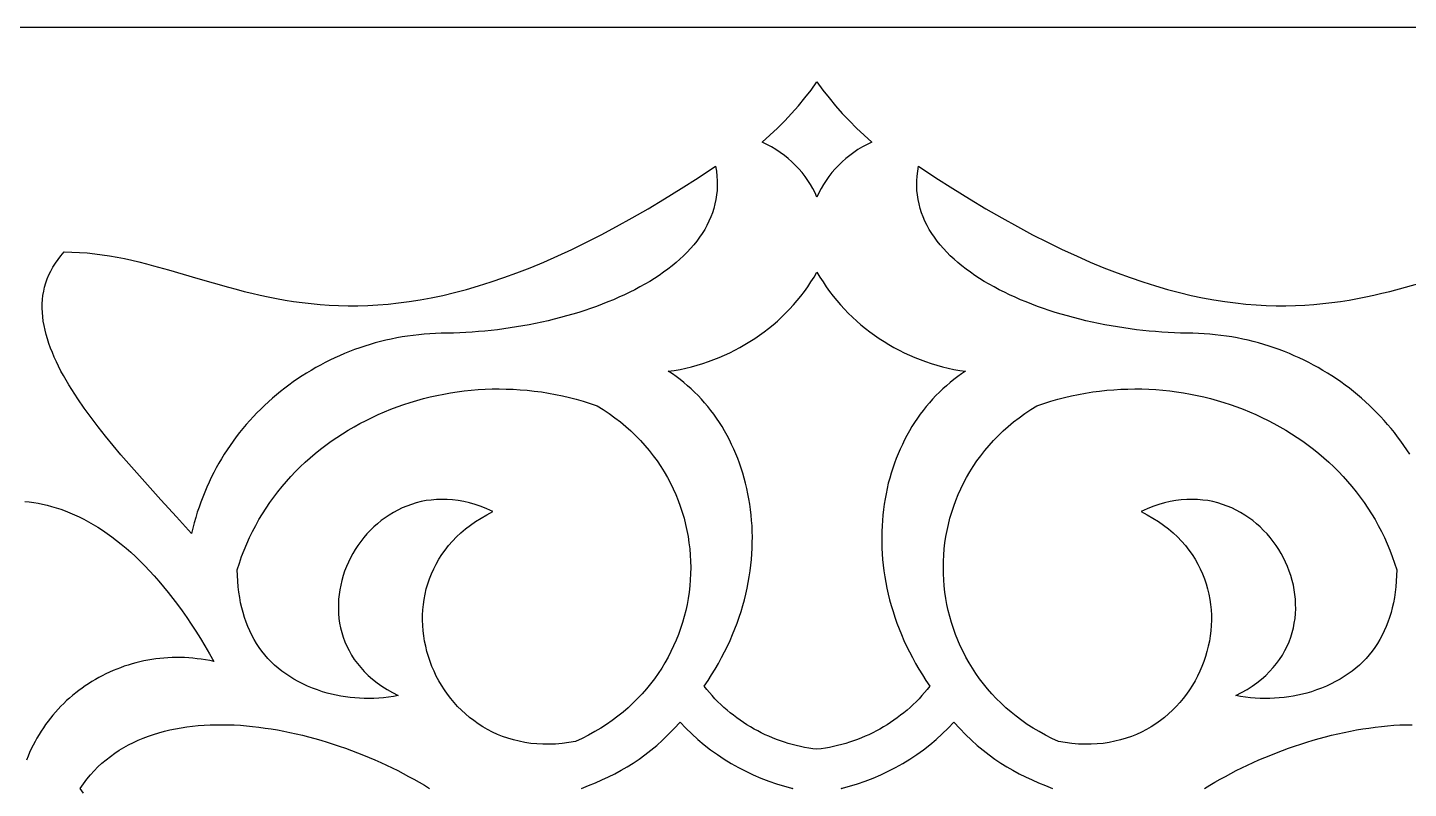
# Model space of a CAD drawing. Extents: x 759 to 1559, y -443 to -303.
# Drawn here: x 949.3 to 1076.2, y -372.8 to -302.8 of the extents above; entities that cross this region are included whole.
import ezdxf

# ---------------------------------------------------------------- set-up
doc = ezdxf.new("R2010")
doc.units = 0
doc.layers.add('LAYER_2', color=174, linetype='CONTINUOUS')

msp = doc.modelspace()

# ---------------------------------------------------------------- linework, layer by layer
at = {"layer": 'LAYER_2'}
for points in [[(758.95, -442.83), (1558.95, -442.83), (1558.95, -302.83), (758.95, -302.83)], [(1021.85, -307.83), (1022.4, -308.58), (1022.97, -309.31), (1023.56, -310.03), (1024.18, -310.73), (1024.83, -311.41), (1025.49, -312.08), (1026.18, -312.73), (1026.89, -313.37), (1026.45, -313.58), (1026.03, -313.81), (1025.62, -314.06), (1025.23, -314.32), (1024.86, -314.6), (1024.5, -314.89), (1024.15, -315.19), (1023.82, -315.51), (1023.51, -315.84), (1023.22, -316.18), (1022.94, -316.53), (1022.69, -316.89), (1022.45, -317.27), (1022.23, -317.65), (1022.03, -318.04), (1021.85, -318.44), (1021.67, -318.04), (1021.47, -317.65), (1021.25, -317.27), (1021.02, -316.89), (1020.76, -316.53), (1020.48, -316.18), (1020.19, -315.84), (1019.88, -315.51), (1019.55, -315.19), (1019.21, -314.89), (1018.85, -314.6), (1018.47, -314.32), (1018.08, -314.06), (1017.67, -313.81), (1017.25, -313.58), (1016.82, -313.37), (1017.52, -312.73), (1018.21, -312.08), (1018.88, -311.41), (1019.52, -310.73), (1020.14, -310.03), (1020.73, -309.31), (1021.3, -308.58)], [(1012.52, -315.59), (1012.6, -316.05), (1012.65, -316.5), (1012.68, -316.94), (1012.68, -317.38), (1012.66, -317.81), (1012.62, -318.23), (1012.56, -318.65), (1012.47, -319.06), (1012.36, -319.47), (1012.24, -319.87), (1012.09, -320.26), (1011.92, -320.65), (1011.73, -321.03), (1011.53, -321.4), (1011.3, -321.77), (1011.06, -322.13), (1010.8, -322.48), (1010.52, -322.82), (1010.23, -323.16), (1009.92, -323.5), (1009.59, -323.82), (1009.25, -324.14), (1008.9, -324.45), (1008.53, -324.76), (1008.14, -325.06), (1007.75, -325.35), (1007.33, -325.63), (1006.91, -325.91), (1006.48, -326.18), (1006.03, -326.44), (1005.57, -326.7), (1005.11, -326.95), (1004.63, -327.19), (1004.14, -327.42), (1003.64, -327.65), (1003.14, -327.87), (1002.62, -328.08), (1002.1, -328.29), (1001.57, -328.49), (1001.03, -328.68), (1000.49, -328.86), (999.94, -329.04), (999.39, -329.2), (998.83, -329.36), (998.26, -329.52), (997.7, -329.66), (997.12, -329.8), (996.55, -329.93), (995.97, -330.05), (995.39, -330.17), (994.81, -330.28), (994.23, -330.37), (993.64, -330.47), (993.06, -330.55), (992.47, -330.63), (991.89, -330.69), (991.31, -330.75), (990.73, -330.81), (990.15, -330.85), (989.57, -330.89), (989, -330.92), (988.42, -330.94), (987.86, -330.95), (987.29, -330.95), (986.77, -330.97), (986.26, -331), (985.74, -331.04), (985.23, -331.09), (984.72, -331.15), (984.21, -331.22), (983.71, -331.3), (983.21, -331.39), (982.71, -331.49), (982.22, -331.6), (981.73, -331.72), (981.24, -331.85), (980.76, -331.99), (980.28, -332.14), (979.81, -332.29), (979.34, -332.46), (978.88, -332.64), (978.42, -332.82), (977.96, -333.02), (977.51, -333.22), (977.07, -333.43), (976.62, -333.65), (976.19, -333.88), (975.76, -334.12), (975.33, -334.37), (974.91, -334.62), (974.5, -334.88), (974.09, -335.15), (973.69, -335.43), (973.3, -335.72), (972.91, -336.01), (972.52, -336.31), (972.15, -336.62), (971.78, -336.94), (971.41, -337.26), (971.06, -337.59), (970.71, -337.93), (970.36, -338.27), (970.03, -338.63), (969.7, -338.98), (969.38, -339.35), (969.07, -339.72), (968.76, -340.1), (968.46, -340.49), (968.17, -340.88), (967.89, -341.27), (967.62, -341.68), (967.35, -342.09), (967.1, -342.5), (966.85, -342.92), (966.61, -343.35), (966.38, -343.78), (966.16, -344.22), (965.95, -344.66), (965.74, -345.11), (965.55, -345.57), (965.37, -346.03), (965.19, -346.49), (965.03, -346.96), (964.87, -347.43), (964.73, -347.91), (964.59, -348.39), (964.47, -348.88), (964.35, -349.37), (962.97, -347.85), (961.53, -346.27), (960.06, -344.64), (959.32, -343.81), (958.58, -342.98), (957.85, -342.13), (957.14, -341.29), (956.44, -340.43), (955.76, -339.58), (955.11, -338.72), (954.48, -337.86), (953.89, -337), (953.61, -336.57), (953.33, -336.14), (953.07, -335.71), (952.81, -335.28), (952.57, -334.85), (952.34, -334.43), (952.12, -334), (951.92, -333.58), (951.72, -333.16), (951.55, -332.74), (951.38, -332.32), (951.23, -331.9), (951.09, -331.48), (950.97, -331.07), (950.87, -330.66), (950.78, -330.25), (950.71, -329.85), (950.66, -329.44), (950.63, -329.04), (950.61, -328.64), (950.62, -328.25), (950.64, -327.86), (950.68, -327.47), (950.75, -327.09), (950.83, -326.71), (950.94, -326.33), (951.07, -325.96), (951.22, -325.59), (951.4, -325.23), (951.6, -324.87), (951.82, -324.51), (952.07, -324.16), (952.34, -323.82), (952.64, -323.48), (953.35, -323.49), (954.05, -323.52), (954.75, -323.57), (955.44, -323.65), (956.13, -323.73), (956.81, -323.84), (957.49, -323.96), (958.17, -324.09), (958.84, -324.24), (959.51, -324.39), (960.19, -324.56), (960.86, -324.74), (962.21, -325.11), (963.56, -325.51), (964.93, -325.91), (966.32, -326.32), (967.73, -326.72), (968.45, -326.91), (969.17, -327.1), (969.9, -327.28), (970.65, -327.45), (971.4, -327.61), (972.16, -327.76), (972.94, -327.9), (973.72, -328.02), (974.52, -328.13), (975.34, -328.23), (976.16, -328.31), (977.01, -328.37), (977.86, -328.41), (978.74, -328.43), (979.63, -328.43), (980.54, -328.4), (981.46, -328.35), (982.41, -328.28), (983.37, -328.17), (984.36, -328.04), (985.37, -327.88), (986.39, -327.69), (987.44, -327.47), (988.52, -327.22), (989.61, -326.93), (990.73, -326.6), (991.88, -326.24), (993.05, -325.84), (994.25, -325.41), (995.47, -324.93), (996.72, -324.41), (998.01, -323.84), (999.32, -323.24), (1000.65, -322.58), (1002.02, -321.89), (1003.43, -321.14), (1004.86, -320.34), (1006.32, -319.5), (1007.82, -318.6), (1009.35, -317.65), (1010.92, -316.65)], [(1021.85, -325.34), (1022.12, -325.79), (1022.41, -326.24), (1022.7, -326.68), (1023.01, -327.11), (1023.34, -327.53), (1023.67, -327.94), (1024.01, -328.34), (1024.37, -328.73), (1024.73, -329.1), (1025.11, -329.47), (1025.5, -329.83), (1025.89, -330.17), (1026.3, -330.51), (1026.72, -330.83), (1027.14, -331.14), (1027.58, -331.44), (1028.02, -331.73), (1028.47, -332), (1028.93, -332.26), (1029.4, -332.51), (1029.87, -332.75), (1030.36, -332.98), (1030.84, -333.19), (1031.34, -333.38), (1031.84, -333.57), (1032.35, -333.74), (1032.87, -333.89), (1033.39, -334.04), (1033.91, -334.16), (1034.44, -334.28), (1034.98, -334.38), (1035.52, -334.46), (1035.15, -334.7), (1034.79, -334.95), (1034.44, -335.22), (1034.09, -335.49), (1033.75, -335.78), (1033.42, -336.07), (1033.1, -336.38), (1032.79, -336.69), (1032.48, -337.02), (1032.18, -337.35), (1031.89, -337.7), (1031.61, -338.05), (1031.34, -338.41), (1031.08, -338.78), (1030.83, -339.16), (1030.58, -339.55), (1030.35, -339.95), (1030.12, -340.35), (1029.91, -340.76), (1029.7, -341.18), (1029.5, -341.61), (1029.32, -342.04), (1029.14, -342.48), (1028.97, -342.92), (1028.82, -343.37), (1028.67, -343.83), (1028.54, -344.29), (1028.41, -344.76), (1028.3, -345.24), (1028.2, -345.72), (1028.11, -346.2), (1028.03, -346.69), (1027.96, -347.18), (1027.9, -347.68), (1027.86, -348.18), (1027.83, -348.68), (1027.81, -349.19), (1027.8, -349.7), (1027.8, -350.22), (1027.81, -350.74), (1027.84, -351.26), (1027.88, -351.78), (1027.94, -352.3), (1028, -352.83), (1028.08, -353.36), (1028.17, -353.89), (1028.28, -354.42), (1028.4, -354.95), (1028.53, -355.48), (1028.68, -356.02), (1028.84, -356.55), (1029.01, -357.08), (1029.2, -357.62), (1029.4, -358.15), (1029.61, -358.68), (1029.84, -359.22), (1030.09, -359.75), (1030.35, -360.28), (1030.62, -360.8), (1030.91, -361.33), (1031.22, -361.86), (1031.54, -362.38), (1031.87, -362.9), (1032.22, -363.42), (1031.99, -363.72), (1031.74, -364.01), (1031.49, -364.3), (1031.23, -364.58), (1030.96, -364.86), (1030.69, -365.12), (1030.41, -365.38), (1030.13, -365.63), (1029.83, -365.88), (1029.54, -366.11), (1029.23, -366.34), (1028.93, -366.56), (1028.61, -366.78), (1028.29, -366.98), (1027.97, -367.18), (1027.64, -367.37), (1027.31, -367.55), (1026.97, -367.72), (1026.63, -367.89), (1026.28, -368.04), (1025.93, -368.19), (1025.57, -368.33), (1025.22, -368.46), (1024.85, -368.58), (1024.49, -368.69), (1024.12, -368.8), (1023.75, -368.89), (1023.37, -368.98), (1023, -369.06), (1022.62, -369.12), (1022.24, -369.18), (1021.85, -369.23), (1021.47, -369.18), (1021.09, -369.12), (1020.71, -369.06), (1020.33, -368.98), (1019.95, -368.89), (1019.58, -368.8), (1019.21, -368.69), (1018.85, -368.58), (1018.49, -368.46), (1018.13, -368.33), (1017.77, -368.19), (1017.42, -368.04), (1017.08, -367.89), (1016.73, -367.72), (1016.4, -367.55), (1016.06, -367.37), (1015.73, -367.18), (1015.41, -366.98), (1015.09, -366.78), (1014.78, -366.56), (1014.47, -366.34), (1014.16, -366.11), (1013.87, -365.88), (1013.58, -365.63), (1013.29, -365.38), (1013.01, -365.12), (1012.74, -364.86), (1012.47, -364.58), (1012.21, -364.3), (1011.96, -364.01), (1011.72, -363.72), (1011.48, -363.42), (1011.83, -362.9), (1012.16, -362.38), (1012.48, -361.86), (1012.79, -361.33), (1013.08, -360.8), (1013.35, -360.28), (1013.61, -359.75), (1013.86, -359.22), (1014.09, -358.68), (1014.3, -358.15), (1014.51, -357.62), (1014.69, -357.08), (1014.87, -356.55), (1015.03, -356.02), (1015.17, -355.48), (1015.31, -354.95), (1015.42, -354.42), (1015.53, -353.89), (1015.62, -353.36), (1015.7, -352.83), (1015.77, -352.3), (1015.82, -351.78), (1015.86, -351.26), (1015.89, -350.74), (1015.9, -350.22), (1015.91, -349.7), (1015.9, -349.19), (1015.88, -348.68), (1015.84, -348.18), (1015.8, -347.68), (1015.74, -347.18), (1015.67, -346.69), (1015.59, -346.2), (1015.5, -345.72), (1015.4, -345.24), (1015.29, -344.76), (1015.16, -344.29), (1015.03, -343.83), (1014.88, -343.37), (1014.73, -342.92), (1014.56, -342.48), (1014.39, -342.04), (1014.2, -341.61), (1014, -341.18), (1013.8, -340.76), (1013.58, -340.35), (1013.35, -339.95), (1013.12, -339.55), (1012.88, -339.16), (1012.62, -338.78), (1012.36, -338.41), (1012.09, -338.05), (1011.81, -337.7), (1011.52, -337.35), (1011.22, -337.02), (1010.92, -336.69), (1010.6, -336.38), (1010.28, -336.07), (1009.95, -335.78), (1009.61, -335.49), (1009.26, -335.22), (1008.91, -334.95), (1008.55, -334.7), (1008.18, -334.46), (1008.72, -334.38), (1009.26, -334.28), (1009.79, -334.16), (1010.31, -334.04), (1010.84, -333.89), (1011.35, -333.74), (1011.86, -333.57), (1012.36, -333.38), (1012.86, -333.19), (1013.35, -332.98), (1013.83, -332.75), (1014.3, -332.51), (1014.77, -332.26), (1015.23, -332), (1015.68, -331.73), (1016.13, -331.44), (1016.56, -331.14), (1016.99, -330.83), (1017.4, -330.51), (1017.81, -330.17), (1018.21, -329.83), (1018.59, -329.47), (1018.97, -329.1), (1019.33, -328.73), (1019.69, -328.34), (1020.03, -327.94), (1020.37, -327.53), (1020.69, -327.11), (1021, -326.68), (1021.29, -326.24), (1021.58, -325.79)], [(968.55, -352.73), (968.74, -352.12), (968.95, -351.51), (969.18, -350.92), (969.42, -350.33), (969.68, -349.76), (969.95, -349.2), (970.24, -348.64), (970.54, -348.1), (970.86, -347.56), (971.2, -347.04), (971.54, -346.53), (971.9, -346.03), (972.28, -345.54), (972.67, -345.06), (973.07, -344.59), (973.48, -344.13), (973.9, -343.69), (974.34, -343.25), (974.79, -342.83), (975.25, -342.42), (975.72, -342.02), (976.2, -341.63), (976.69, -341.26), (977.19, -340.89), (977.7, -340.54), (978.22, -340.2), (978.75, -339.88), (979.29, -339.56), (979.83, -339.26), (980.39, -338.97), (980.95, -338.7), (981.51, -338.43), (982.09, -338.18), (982.67, -337.95), (983.26, -337.73), (983.85, -337.52), (984.45, -337.32), (985.06, -337.14), (985.67, -336.97), (986.28, -336.82), (986.9, -336.68), (987.53, -336.55), (988.15, -336.44), (988.78, -336.35), (989.42, -336.26), (990.06, -336.2), (990.69, -336.14), (991.34, -336.11), (991.98, -336.08), (992.62, -336.08), (993.27, -336.09), (993.92, -336.11), (994.56, -336.15), (995.21, -336.2), (995.86, -336.27), (996.51, -336.36), (997.15, -336.46), (997.8, -336.58), (998.44, -336.71), (999.08, -336.86), (999.72, -337.03), (1000.36, -337.21), (1001, -337.41), (1001.63, -337.63), (1002.2, -337.98), (1002.75, -338.35), (1003.27, -338.73), (1003.78, -339.12), (1004.27, -339.53), (1004.74, -339.95), (1005.19, -340.39), (1005.62, -340.83), (1006.03, -341.29), (1006.43, -341.75), (1006.8, -342.23), (1007.15, -342.71), (1007.49, -343.21), (1007.8, -343.71), (1008.1, -344.22), (1008.37, -344.74), (1008.63, -345.27), (1008.87, -345.8), (1009.08, -346.34), (1009.28, -346.88), (1009.46, -347.43), (1009.63, -347.98), (1009.77, -348.54), (1009.89, -349.1), (1010, -349.66), (1010.08, -350.23), (1010.15, -350.8), (1010.2, -351.36), (1010.22, -351.93), (1010.24, -352.51), (1010.23, -353.08), (1010.2, -353.65), (1010.15, -354.21), (1010.09, -354.78), (1010.01, -355.35), (1009.9, -355.91), (1009.78, -356.47), (1009.64, -357.02), (1009.49, -357.57), (1009.31, -358.12), (1009.12, -358.66), (1008.9, -359.2), (1008.67, -359.73), (1008.42, -360.25), (1008.16, -360.76), (1007.87, -361.27), (1007.57, -361.77), (1007.25, -362.26), (1006.9, -362.74), (1006.55, -363.22), (1006.17, -363.68), (1005.78, -364.13), (1005.36, -364.57), (1004.93, -364.99), (1004.48, -365.41), (1004.02, -365.81), (1003.53, -366.2), (1003.03, -366.58), (1002.51, -366.94), (1001.97, -367.28), (1001.42, -367.61), (1000.84, -367.93), (1000.25, -368.23), (999.64, -368.51), (999.02, -368.62), (998.41, -368.7), (997.81, -368.75), (997.22, -368.77), (996.65, -368.77), (996.08, -368.74), (995.53, -368.69), (994.99, -368.61), (994.46, -368.5), (993.94, -368.37), (993.44, -368.22), (992.94, -368.05), (992.47, -367.86), (992, -367.65), (991.55, -367.41), (991.12, -367.16), (990.69, -366.89), (990.29, -366.6), (989.89, -366.3), (989.52, -365.98), (989.16, -365.64), (988.81, -365.29), (988.48, -364.93), (988.17, -364.55), (987.87, -364.16), (987.59, -363.76), (987.33, -363.35), (987.08, -362.93), (986.85, -362.5), (986.64, -362.06), (986.45, -361.61), (986.28, -361.16), (986.12, -360.7), (985.99, -360.23), (985.87, -359.76), (985.77, -359.29), (985.7, -358.81), (985.64, -358.33), (985.6, -357.85), (985.59, -357.36), (985.59, -356.88), (985.61, -356.4), (985.66, -355.92), (985.73, -355.44), (985.82, -354.96), (985.93, -354.48), (986.07, -354.01), (986.22, -353.55), (986.4, -353.09), (986.61, -352.63), (986.84, -352.19), (987.09, -351.75), (987.36, -351.32), (987.66, -350.9), (987.98, -350.49), (988.33, -350.09), (988.71, -349.7), (989.1, -349.32), (989.53, -348.96), (989.98, -348.61), (990.46, -348.28), (990.96, -347.96), (991.49, -347.65), (992.04, -347.37), (991.5, -347.12), (990.96, -346.91), (990.43, -346.72), (989.9, -346.57), (989.38, -346.45), (988.86, -346.36), (988.35, -346.29), (987.85, -346.25), (987.35, -346.24), (986.86, -346.26), (986.39, -346.3), (985.92, -346.36), (985.45, -346.45), (985, -346.57), (984.56, -346.7), (984.13, -346.86), (983.71, -347.03), (983.3, -347.23), (982.9, -347.44), (982.52, -347.68), (982.14, -347.93), (981.78, -348.19), (981.43, -348.48), (981.1, -348.78), (980.78, -349.09), (980.47, -349.42), (980.18, -349.76), (979.9, -350.11), (979.64, -350.47), (979.4, -350.84), (979.17, -351.23), (978.96, -351.62), (978.76, -352.02), (978.58, -352.43), (978.42, -352.84), (978.28, -353.26), (978.16, -353.69), (978.06, -354.12), (977.97, -354.55), (977.91, -354.99), (977.86, -355.43), (977.84, -355.87), (977.84, -356.31), (977.85, -356.75), (977.9, -357.19), (977.96, -357.62), (978.04, -358.06), (978.15, -358.49), (978.28, -358.92), (978.44, -359.34), (978.62, -359.75), (978.83, -360.16), (979.06, -360.56), (979.31, -360.96), (979.59, -361.34), (979.9, -361.72), (980.23, -362.09), (980.59, -362.44), (980.98, -362.78), (981.4, -363.11), (981.84, -363.43), (982.32, -363.73), (982.82, -364.02), (983.35, -364.29), (982.9, -364.37), (982.45, -364.44), (982, -364.49), (981.56, -364.53), (981.11, -364.55), (980.67, -364.56), (980.23, -364.56), (979.79, -364.54), (979.35, -364.51), (978.92, -364.47), (978.49, -364.41), (978.06, -364.34), (977.64, -364.26), (977.22, -364.17), (976.8, -364.06), (976.39, -363.94), (975.91, -363.78), (975.45, -363.61), (975.01, -363.42), (974.57, -363.22), (974.16, -363.01), (973.76, -362.78), (973.37, -362.55), (973, -362.3), (972.64, -362.04), (972.3, -361.76), (971.97, -361.48), (971.66, -361.18), (971.36, -360.87), (971.08, -360.54), (970.81, -360.21), (970.56, -359.86), (970.32, -359.5), (970.1, -359.13), (969.89, -358.75), (969.7, -358.35), (969.52, -357.95), (969.36, -357.53), (969.21, -357.1), (969.08, -356.66), (968.96, -356.21), (968.85, -355.75), (968.77, -355.27), (968.69, -354.78), (968.63, -354.29), (968.59, -353.78), (968.56, -353.26)], [(1042.07, -337.63), (1042.71, -337.41), (1043.34, -337.21), (1043.98, -337.03), (1044.62, -336.86), (1045.26, -336.71), (1045.91, -336.58), (1046.55, -336.46), (1047.2, -336.36), (1047.84, -336.27), (1048.49, -336.2), (1049.14, -336.15), (1049.79, -336.11), (1050.43, -336.09), (1051.08, -336.08), (1051.72, -336.08), (1052.37, -336.11), (1053.01, -336.14), (1053.65, -336.2), (1054.28, -336.26), (1054.92, -336.35), (1055.55, -336.44), (1056.18, -336.55), (1056.8, -336.68), (1057.42, -336.82), (1058.03, -336.97), (1058.64, -337.14), (1059.25, -337.32), (1059.85, -337.52), (1060.44, -337.73), (1061.03, -337.95), (1061.61, -338.18), (1062.19, -338.43), (1062.76, -338.7), (1063.32, -338.97), (1063.87, -339.26), (1064.42, -339.56), (1064.95, -339.88), (1065.48, -340.2), (1066, -340.54), (1066.51, -340.89), (1067.01, -341.26), (1067.5, -341.63), (1067.98, -342.02), (1068.45, -342.42), (1068.91, -342.83), (1069.36, -343.25), (1069.8, -343.69), (1070.22, -344.13), (1070.64, -344.59), (1071.04, -345.06), (1071.42, -345.54), (1071.8, -346.03), (1072.16, -346.53), (1072.51, -347.04), (1072.84, -347.56), (1073.16, -348.1), (1073.46, -348.64), (1073.75, -349.2), (1074.03, -349.76), (1074.28, -350.33), (1074.53, -350.92), (1074.75, -351.51), (1074.96, -352.12), (1075.16, -352.73), (1075.14, -353.26), (1075.11, -353.78), (1075.07, -354.29), (1075.01, -354.78), (1074.94, -355.27), (1074.85, -355.75), (1074.74, -356.21), (1074.63, -356.66), (1074.49, -357.1), (1074.34, -357.53), (1074.18, -357.95), (1074, -358.35), (1073.81, -358.75), (1073.6, -359.13), (1073.38, -359.5), (1073.14, -359.86), (1072.89, -360.21), (1072.62, -360.54), (1072.34, -360.87), (1072.04, -361.18), (1071.73, -361.48), (1071.4, -361.76), (1071.06, -362.04), (1070.7, -362.3), (1070.33, -362.55), (1069.95, -362.78), (1069.54, -363.01), (1069.13, -363.22), (1068.7, -363.42), (1068.25, -363.61), (1067.79, -363.78), (1067.31, -363.94), (1066.9, -364.06), (1066.49, -364.17), (1066.07, -364.26), (1065.64, -364.34), (1065.22, -364.41), (1064.79, -364.47), (1064.35, -364.51), (1063.92, -364.54), (1063.48, -364.56), (1063.04, -364.56), (1062.59, -364.55), (1062.15, -364.53), (1061.7, -364.49), (1061.25, -364.44), (1060.8, -364.37), (1060.35, -364.29), (1060.88, -364.02), (1061.39, -363.73), (1061.86, -363.43), (1062.3, -363.11), (1062.72, -362.78), (1063.11, -362.44), (1063.47, -362.09), (1063.8, -361.72), (1064.11, -361.34), (1064.39, -360.96), (1064.65, -360.56), (1064.88, -360.16), (1065.08, -359.75), (1065.26, -359.34), (1065.42, -358.92), (1065.55, -358.49), (1065.66, -358.06), (1065.74, -357.62), (1065.81, -357.19), (1065.85, -356.75), (1065.87, -356.31), (1065.86, -355.87), (1065.84, -355.43), (1065.8, -354.99), (1065.73, -354.55), (1065.65, -354.12), (1065.54, -353.69), (1065.42, -353.26), (1065.28, -352.84), (1065.12, -352.43), (1064.94, -352.02), (1064.75, -351.62), (1064.53, -351.23), (1064.31, -350.84), (1064.06, -350.47), (1063.8, -350.11), (1063.52, -349.76), (1063.23, -349.42), (1062.92, -349.09), (1062.6, -348.78), (1062.27, -348.48), (1061.92, -348.19), (1061.56, -347.93), (1061.19, -347.68), (1060.8, -347.44), (1060.4, -347.23), (1059.99, -347.03), (1059.57, -346.86), (1059.14, -346.7), (1058.7, -346.57), (1058.25, -346.45), (1057.79, -346.36), (1057.32, -346.3), (1056.84, -346.26), (1056.35, -346.24), (1055.86, -346.25), (1055.35, -346.29), (1054.84, -346.36), (1054.33, -346.45), (1053.8, -346.57), (1053.28, -346.72), (1052.74, -346.91), (1052.2, -347.12), (1051.66, -347.37), (1052.21, -347.65), (1052.74, -347.96), (1053.25, -348.28), (1053.72, -348.61), (1054.17, -348.96), (1054.6, -349.32), (1055, -349.7), (1055.37, -350.09), (1055.72, -350.49), (1056.04, -350.9), (1056.34, -351.32), (1056.62, -351.75), (1056.87, -352.19), (1057.09, -352.63), (1057.3, -353.09), (1057.48, -353.55), (1057.64, -354.01), (1057.77, -354.48), (1057.88, -354.96), (1057.97, -355.44), (1058.04, -355.92), (1058.09, -356.4), (1058.11, -356.88), (1058.12, -357.36), (1058.1, -357.85), (1058.06, -358.33), (1058.01, -358.81), (1057.93, -359.29), (1057.83, -359.76), (1057.71, -360.23), (1057.58, -360.7), (1057.42, -361.16), (1057.25, -361.61), (1057.06, -362.06), (1056.85, -362.5), (1056.62, -362.93), (1056.37, -363.35), (1056.11, -363.76), (1055.83, -364.16), (1055.53, -364.55), (1055.22, -364.93), (1054.89, -365.29), (1054.55, -365.64), (1054.18, -365.98), (1053.81, -366.3), (1053.42, -366.6), (1053.01, -366.89), (1052.59, -367.16), (1052.15, -367.41), (1051.7, -367.65), (1051.24, -367.86), (1050.76, -368.05), (1050.27, -368.22), (1049.76, -368.37), (1049.25, -368.5), (1048.72, -368.61), (1048.17, -368.69), (1047.62, -368.74), (1047.05, -368.77), (1046.48, -368.77), (1045.89, -368.75), (1045.29, -368.7), (1044.68, -368.62), (1044.06, -368.51), (1043.45, -368.23), (1042.86, -367.93), (1042.29, -367.61), (1041.73, -367.28), (1041.19, -366.94), (1040.67, -366.58), (1040.17, -366.2), (1039.69, -365.81), (1039.22, -365.41), (1038.77, -364.99), (1038.34, -364.57), (1037.93, -364.13), (1037.53, -363.68), (1037.16, -363.22), (1036.8, -362.74), (1036.46, -362.26), (1036.14, -361.77), (1035.83, -361.27), (1035.55, -360.76), (1035.28, -360.25), (1035.03, -359.73), (1034.8, -359.2), (1034.58, -358.66), (1034.39, -358.12), (1034.22, -357.57), (1034.06, -357.02), (1033.92, -356.47), (1033.8, -355.91), (1033.7, -355.35), (1033.61, -354.78), (1033.55, -354.21), (1033.5, -353.65), (1033.48, -353.08), (1033.47, -352.51), (1033.48, -351.93), (1033.51, -351.36), (1033.55, -350.8), (1033.62, -350.23), (1033.71, -349.66), (1033.81, -349.1), (1033.93, -348.54), (1034.08, -347.98), (1034.24, -347.43), (1034.42, -346.88), (1034.62, -346.34), (1034.84, -345.8), (1035.07, -345.27), (1035.33, -344.74), (1035.61, -344.22), (1035.9, -343.71), (1036.22, -343.21), (1036.55, -342.71), (1036.9, -342.23), (1037.28, -341.75), (1037.67, -341.29), (1038.08, -340.83), (1038.51, -340.39), (1038.96, -339.95), (1039.43, -339.53), (1039.92, -339.12), (1040.43, -338.73), (1040.96, -338.35), (1041.51, -337.98)]]:
    msp.add_lwpolyline(points, close=True, dxfattribs=at)
for points in [[(1076.35, -342.09), (1076.08, -341.68), (1075.81, -341.27), (1075.53, -340.88), (1075.24, -340.49), (1074.94, -340.1), (1074.64, -339.72), (1074.32, -339.35), (1074, -338.98), (1073.67, -338.63), (1073.34, -338.27), (1073, -337.93), (1072.65, -337.59), (1072.29, -337.26), (1071.93, -336.94), (1071.56, -336.62), (1071.18, -336.31), (1070.8, -336.01), (1070.41, -335.72), (1070.01, -335.43), (1069.61, -335.15), (1069.2, -334.88), (1068.79, -334.62), (1068.37, -334.37), (1067.94, -334.12), (1067.51, -333.88), (1067.08, -333.65), (1066.64, -333.43), (1066.19, -333.22), (1065.74, -333.02), (1065.29, -332.82), (1064.83, -332.64), (1064.36, -332.46), (1063.89, -332.29), (1063.42, -332.14), (1062.94, -331.99), (1062.46, -331.85), (1061.97, -331.72), (1061.48, -331.6), (1060.99, -331.49), (1060.49, -331.39), (1059.99, -331.3), (1059.49, -331.22), (1058.98, -331.15), (1058.47, -331.09), (1057.96, -331.04), (1057.45, -331), (1056.93, -330.97), (1056.41, -330.95), (1055.85, -330.95), (1055.28, -330.94), (1054.71, -330.92), (1054.13, -330.89), (1053.56, -330.85), (1052.98, -330.81), (1052.39, -330.75), (1051.81, -330.69), (1051.23, -330.63), (1050.64, -330.55), (1050.06, -330.47), (1049.48, -330.37), (1048.89, -330.28), (1048.31, -330.17), (1047.73, -330.05), (1047.15, -329.93), (1046.58, -329.8), (1046.01, -329.66), (1045.44, -329.52), (1044.87, -329.36), (1044.31, -329.2), (1043.76, -329.04), (1043.21, -328.86), (1042.67, -328.68), (1042.13, -328.49), (1041.6, -328.29), (1041.08, -328.08), (1040.57, -327.87), (1040.06, -327.65), (1039.56, -327.42), (1039.08, -327.19), (1038.6, -326.95), (1038.13, -326.7), (1037.67, -326.44), (1037.23, -326.18), (1036.79, -325.91), (1036.37, -325.63), (1035.96, -325.35), (1035.56, -325.06), (1035.18, -324.76), (1034.81, -324.45), (1034.45, -324.14), (1034.11, -323.82), (1033.78, -323.5), (1033.47, -323.16), (1033.18, -322.82), (1032.9, -322.48), (1032.64, -322.13), (1032.4, -321.77), (1032.17, -321.4), (1031.97, -321.03), (1031.78, -320.65), (1031.61, -320.26), (1031.46, -319.87), (1031.34, -319.47), (1031.23, -319.06), (1031.15, -318.65), (1031.08, -318.23), (1031.04, -317.81), (1031.02, -317.38), (1031.03, -316.94), (1031.05, -316.5), (1031.11, -316.05), (1031.18, -315.59), (1032.78, -316.65), (1034.35, -317.65), (1035.88, -318.6), (1037.38, -319.5), (1038.84, -320.34), (1040.28, -321.14), (1041.68, -321.89), (1043.05, -322.58), (1044.39, -323.24), (1045.7, -323.84), (1046.98, -324.41), (1048.23, -324.93), (1049.45, -325.41), (1050.65, -325.84), (1051.82, -326.24), (1052.97, -326.6), (1054.09, -326.93), (1055.19, -327.22), (1056.26, -327.47), (1057.31, -327.69), (1058.34, -327.88), (1059.34, -328.04), (1060.33, -328.17), (1061.29, -328.28), (1062.24, -328.35), (1063.16, -328.4), (1064.07, -328.43), (1064.96, -328.43), (1065.84, -328.41), (1066.7, -328.37), (1067.54, -328.31), (1068.37, -328.23), (1069.18, -328.13), (1069.98, -328.02), (1070.77, -327.9), (1071.54, -327.76), (1072.3, -327.61), (1073.06, -327.45), (1073.8, -327.28), (1074.53, -327.1), (1075.97, -326.72), (1077.39, -326.32)], [(949.02, -346.44), (949.42, -346.48), (949.83, -346.54), (950.24, -346.6), (950.65, -346.68), (951.06, -346.78), (951.48, -346.89), (951.89, -347.01), (952.31, -347.15), (952.73, -347.3), (953.16, -347.47), (953.58, -347.65), (954.01, -347.85), (954.43, -348.07), (954.86, -348.3), (955.29, -348.54), (955.72, -348.81), (956.15, -349.08), (956.58, -349.38), (957.02, -349.69), (957.45, -350.02), (957.88, -350.36), (958.32, -350.73), (958.75, -351.11), (959.18, -351.51), (959.61, -351.92), (960.05, -352.36), (960.48, -352.81), (960.91, -353.28), (961.34, -353.77), (961.77, -354.28), (962.2, -354.8), (962.63, -355.35), (963.05, -355.92), (963.48, -356.5), (963.9, -357.11), (964.32, -357.73), (964.74, -358.38), (965.16, -359.04), (965.58, -359.73), (965.99, -360.44), (966.4, -361.16), (966.02, -361.08), (965.63, -361.01), (965.24, -360.95), (964.85, -360.9), (964.47, -360.86), (964.08, -360.83), (963.7, -360.8), (963.31, -360.79), (962.93, -360.79), (962.55, -360.8), (962.17, -360.82), (961.8, -360.84), (961.42, -360.88), (961.05, -360.92), (960.68, -360.98), (960.31, -361.04), (959.95, -361.11), (959.58, -361.19), (959.22, -361.28), (958.87, -361.38), (958.51, -361.49), (958.16, -361.6), (957.82, -361.73), (957.47, -361.86), (957.13, -362), (956.8, -362.15), (956.47, -362.3), (956.14, -362.47), (955.82, -362.64), (955.5, -362.82), (955.19, -363), (954.88, -363.2), (954.57, -363.4), (954.28, -363.61), (953.98, -363.83), (953.69, -364.05), (953.41, -364.28), (953.13, -364.52), (952.86, -364.76), (952.6, -365.02), (952.34, -365.27), (952.09, -365.54), (951.84, -365.81), (951.6, -366.09), (951.37, -366.37), (951.15, -366.66), (950.93, -366.96), (950.72, -367.26), (950.51, -367.57), (950.32, -367.88), (950.13, -368.2), (949.95, -368.52), (949.77, -368.86), (949.61, -369.19), (949.45, -369.53), (949.31, -369.88), (949.17, -370.23)], [(1000.2, -372.84), (1000.2, -372.83), (1000.2, -372.83), (1000.84, -372.57), (1001.47, -372.31), (1002.08, -372.05), (1002.67, -371.77), (1003.26, -371.48), (1003.83, -371.17), (1004.39, -370.85), (1004.95, -370.51), (1005.49, -370.14), (1006.03, -369.75), (1006.57, -369.33), (1007.11, -368.89), (1007.64, -368.4), (1008.18, -367.88), (1008.72, -367.33), (1009.26, -366.73), (1009.79, -367.28), (1010.33, -367.81), (1010.89, -368.32), (1011.47, -368.81), (1012.07, -369.28), (1012.69, -369.72), (1013.32, -370.14), (1013.96, -370.54), (1014.63, -370.91), (1015.3, -371.26), (1015.99, -371.59), (1016.7, -371.89), (1017.41, -372.16), (1018.14, -372.41), (1018.87, -372.63), (1019.62, -372.83), (1019.61, -372.83), (1019.62, -372.84)], [(1024.08, -372.84), (1024.09, -372.83), (1024.08, -372.83), (1024.83, -372.63), (1025.57, -372.41), (1026.29, -372.16), (1027.01, -371.89), (1027.71, -371.59), (1028.4, -371.26), (1029.08, -370.91), (1029.74, -370.54), (1030.39, -370.14), (1031.02, -369.72), (1031.63, -369.28), (1032.23, -368.81), (1032.81, -368.32), (1033.37, -367.81), (1033.92, -367.28), (1034.44, -366.73), (1034.98, -367.33), (1035.52, -367.88), (1036.06, -368.4), (1036.59, -368.89), (1037.13, -369.33), (1037.67, -369.75), (1038.21, -370.14), (1038.76, -370.51), (1039.31, -370.85), (1039.87, -371.17), (1040.44, -371.48), (1041.03, -371.77), (1041.62, -372.05), (1042.23, -372.31), (1042.86, -372.57), (1043.51, -372.83), (1043.5, -372.83), (1043.51, -372.84)], [(954.4, -373.26), (954.1, -372.83), (954.4, -372.4), (954.71, -371.99), (955.04, -371.6), (955.38, -371.22), (955.74, -370.86), (956.11, -370.52), (956.49, -370.2), (956.88, -369.89), (957.28, -369.6), (957.69, -369.33), (958.12, -369.07), (958.55, -368.83), (959, -368.6), (959.45, -368.39), (959.91, -368.2), (960.38, -368.02), (960.86, -367.86), (961.35, -367.71), (961.85, -367.57), (962.35, -367.45), (962.86, -367.34), (963.38, -367.25), (963.9, -367.17), (964.43, -367.11), (964.96, -367.05), (965.5, -367.01), (966.05, -366.99), (966.59, -366.97), (967.15, -366.97), (967.7, -366.98), (968.26, -367), (968.83, -367.03), (969.39, -367.08), (969.96, -367.13), (970.53, -367.2), (971.1, -367.28), (971.67, -367.36), (972.24, -367.46), (972.82, -367.57), (973.39, -367.69), (973.96, -367.81), (974.53, -367.95), (975.1, -368.09), (975.67, -368.25), (976.24, -368.41), (976.81, -368.58), (977.37, -368.76), (977.93, -368.95), (978.49, -369.14), (979.04, -369.34), (979.59, -369.55), (980.14, -369.77), (980.68, -369.99), (981.21, -370.22), (981.74, -370.46), (982.27, -370.7), (982.79, -370.95), (983.3, -371.2), (983.8, -371.46), (984.3, -371.73), (984.79, -371.99), (985.27, -372.27), (985.75, -372.55), (986.21, -372.83), (986.21, -372.83), (986.21, -372.84)], [(1057.49, -372.84), (1057.49, -372.83), (1057.49, -372.83), (1057.96, -372.55), (1058.43, -372.27), (1058.91, -371.99), (1059.4, -371.73), (1059.9, -371.46), (1060.4, -371.2), (1060.92, -370.95), (1061.43, -370.7), (1061.96, -370.46), (1062.49, -370.22), (1063.02, -369.99), (1063.57, -369.77), (1064.11, -369.55), (1064.66, -369.34), (1065.21, -369.14), (1065.77, -368.95), (1066.33, -368.76), (1066.89, -368.58), (1067.46, -368.41), (1068.03, -368.25), (1068.6, -368.09), (1069.17, -367.95), (1069.74, -367.81), (1070.31, -367.69), (1070.89, -367.57), (1071.46, -367.46), (1072.03, -367.36), (1072.6, -367.28), (1073.18, -367.2), (1073.74, -367.13), (1074.31, -367.08), (1074.88, -367.03), (1075.44, -367), (1076, -366.98), (1076.56, -366.97)]]:
    msp.add_lwpolyline(points, dxfattribs=at)

doc.saveas('drawing.dxf')
